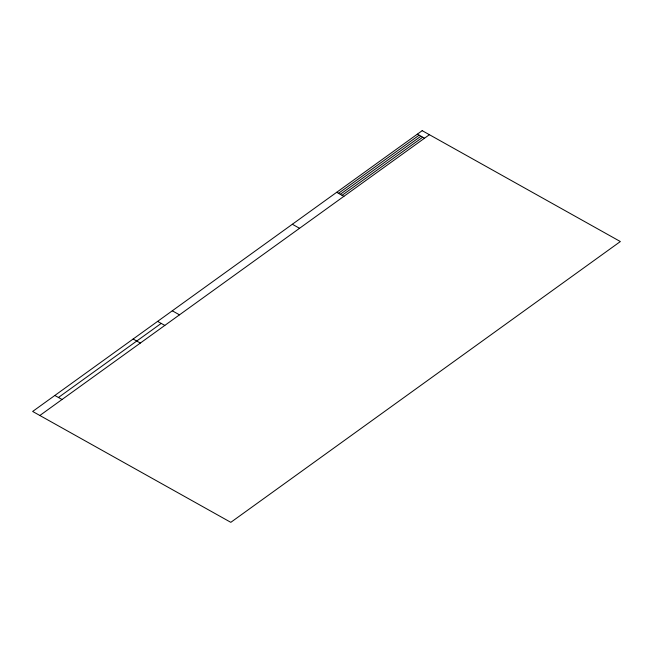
<?xml version="1.0" encoding="UTF-8"?>
<svg xmlns="http://www.w3.org/2000/svg" width="653" height="653" viewBox="0 0 653 653"><rect width="100%" height="100%" fill="white"/><g stroke="black" fill="none" stroke-linecap="round" stroke-linejoin="round"><path stroke-width="0.98" d="M338.483 193.312L419.104 135.195M58.435 397.481L161.209 323.398M340.278 194.316L420.899 136.208M342.082 195.329L422.703 137.212M39.857 415.488L429.396 134.698M417.3 134.192L424.507 138.224M336.679 192.3L343.886 196.333M292.348 224.257L299.547 228.289M172.286 310.804L179.493 314.836M157.602 321.382L164.809 325.414M133.139 339.021L140.338 343.054M54.836 395.465L62.043 399.497M422.189 130.665L32.65 411.455L230.811 522.335L620.35 241.545L422.189 130.665"/></g></svg>
